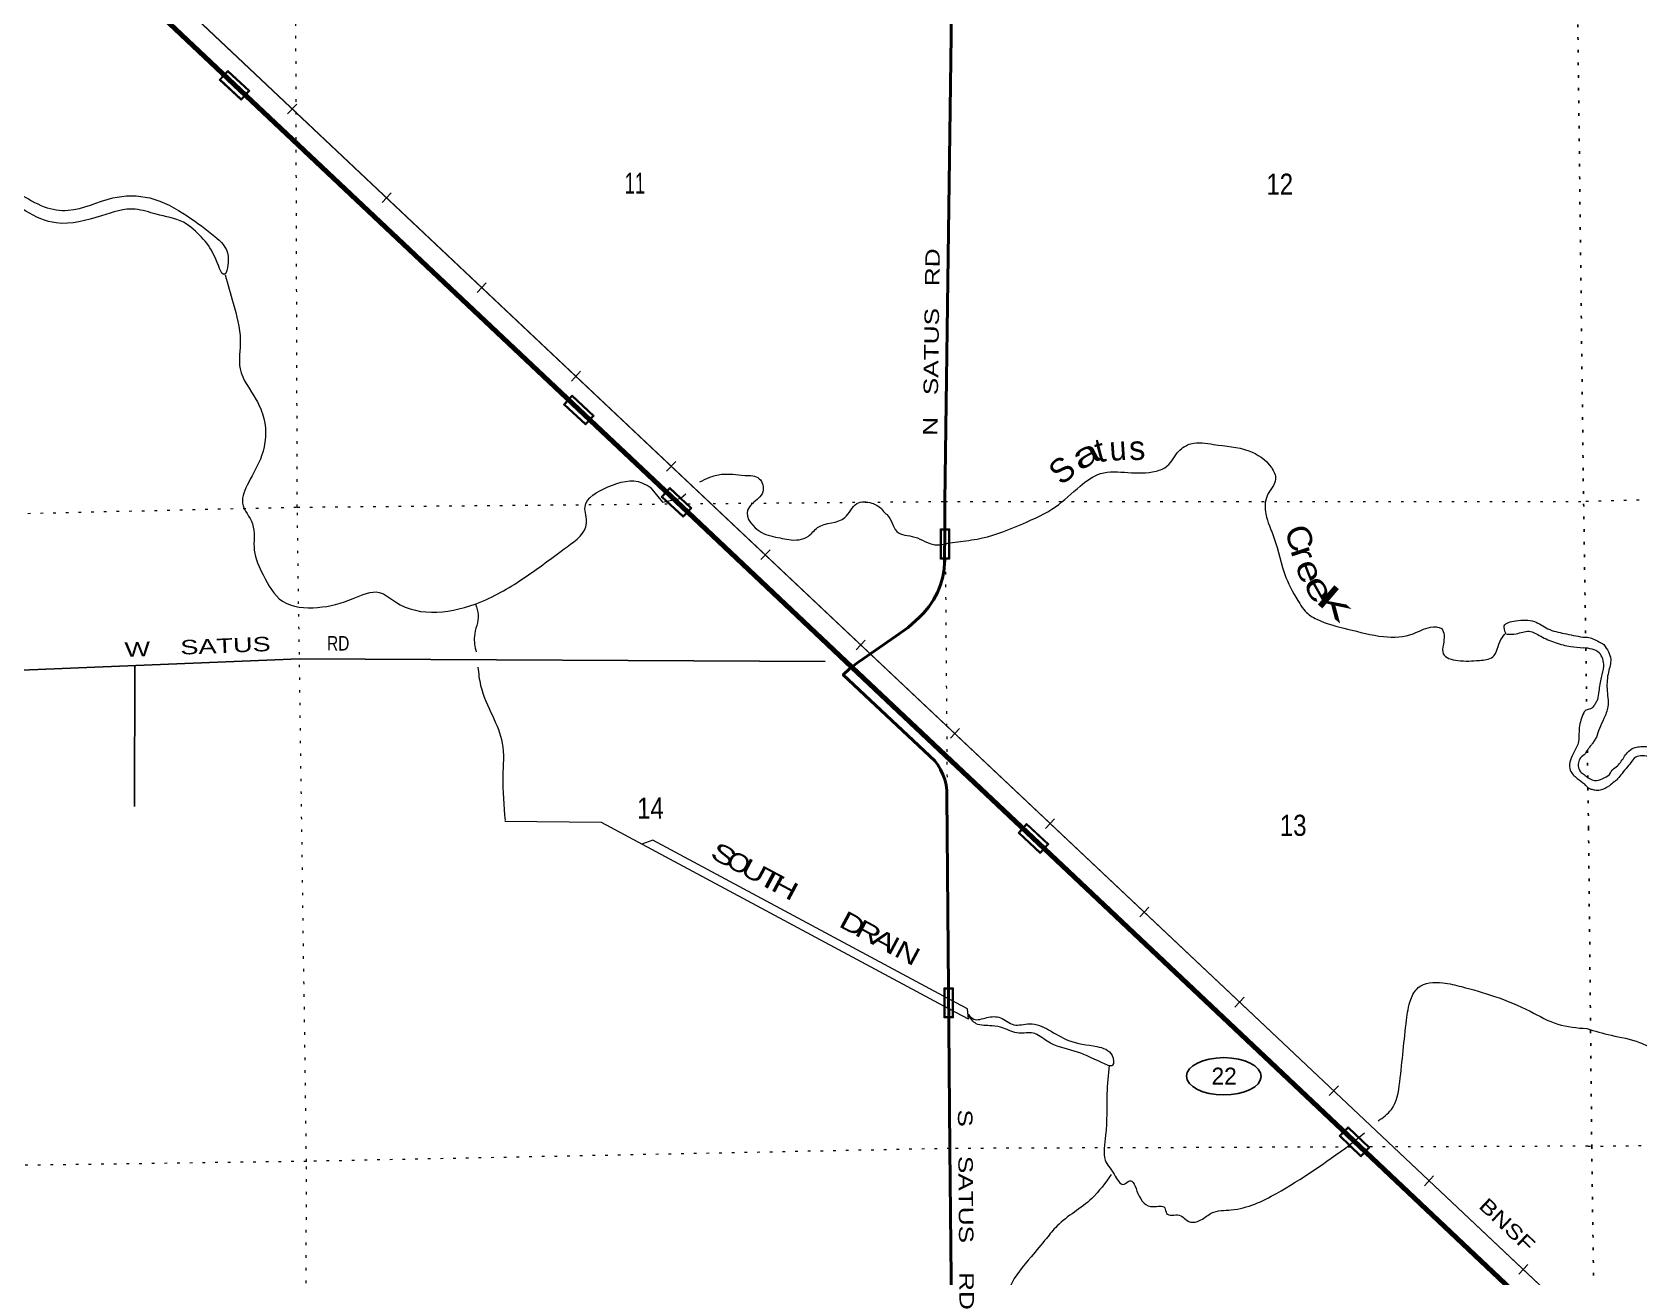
# Model space of a CAD drawing. Header units: feet. Extents: x -2 to 285336, y -549186 to -364975.
# Drawn here: x 209030 to 222346, y -454369 to -444054 of the extents above; entities that cross this region are included whole.
import ezdxf
from ezdxf.enums import TextEntityAlignment as Align

# ---------------------------------------------------------------- set-up
doc = ezdxf.new("R2010")
doc.units = ezdxf.units.FT
doc.header["$LTSCALE"] = 70
doc.linetypes.add('DOTTED', pattern=[1.5, 0.3, -1.2])
for name, color, linetype, lineweight in [('17', 7, 'Continuous', 25), ('23', 7, 'Continuous', 70), ('26', 7, 'Continuous', 40), ('27', 7, 'Continuous', 13), ('29', 7, 'Continuous', 25), ('34', 7, 'Continuous', 25), ('39', 7, 'Continuous', 13), ('41', 7, 'Continuous', 13), ('59', 7, 'Continuous', 13), ('6', 7, 'DOTTED', 25), ('61', 7, 'Continuous', 13), ('7', 7, 'DOTTED', 13)]:
    doc.layers.add(name, color=color, linetype=linetype, lineweight=lineweight)
doc.layers.add('30', color=7, linetype='Continuous')

msp = doc.modelspace()

# ---------------------------------------------------------------- linework, layer by layer
at = {"layer": '17'}
msp.add_ellipse((218906.19, -452706.74), major_axis=(-309.24, 1), ratio=0.500121, dxfattribs=at)
at = {"layer": '23'}
for points in [[(215822.62, -449315.2), (214465.74, -448035.47), (213654.34, -447270.21), (210801.47, -444579.57), (202763.74, -436998.91)], [(221941.38, -455088.06), (220084.79, -453335), (217420.77, -450822.47), (215822.62, -449315.2)]]:
    msp.add_lwpolyline(points, dxfattribs=at)
at = {"layer": '26'}
for points in [[(216594.48, -448170.08), (216595.16, -447943.44), (216666.33, -442657.95)], [(215822.62, -449315.2), (215865.08, -449282.13), (215880.09, -449271.95), (216189.23, -449060.02), (216290.85, -448986.06), (216384.18, -448901.88), (216417, -448867.68), (216461.26, -448815.12), (216499.78, -448758.22), (216532.15, -448697.6), (216558, -448633.93), (216577.06, -448567.91), (216589.11, -448500.26), (216592.06, -448448.4), (216594.48, -448170.08)], [(216623.89, -451973.33), (216610.61, -450382.59), (216609.64, -450337.08), (216603.91, -450291.91), (216593.5, -450247.6), (216578.51, -450204.61), (216559.11, -450163.43), (216535.52, -450124.5), (216511.24, -450092.16), (215751.6, -449380.46), (215805.77, -449328.32), (215822.62, -449315.2)], [(216670.66, -456785.93), (216635.01, -453304.75), (216623.89, -451973.33)]]:
    msp.add_lwpolyline(points, dxfattribs=at)
at = {"layer": '29'}
for p, q in [((205871.37, -449467), (211245.54, -449246.69)), ((209882.05, -449311.19), (209876.69, -450470.74)), ((211245.54, -449246.69), (215603.31, -449269.56))]:
    msp.add_line(p, q, dxfattribs=at)
at = {"layer": '34', "lineweight": 13}
msp.add_line((189982.25, -424700.1), (221936.8, -454825.73), dxfattribs=at)
at = {"layer": '34'}
for p, q in [((189983.09, -424699.39), (221937.47, -454824.26)), ((211147.34, -444730.92), (211223.21, -444650.44)), ((211929.29, -445464.53), (212005.17, -445384.05)), ((212717.55, -446211.26), (212793.42, -446130.77)), ((213499.5, -446944.87), (213575.38, -446864.39)), ((214287.76, -447691.6), (214363.63, -447611.11)), ((215069.71, -448425.21), (215145.59, -448344.73)), ((215857.97, -449171.94), (215933.84, -449091.45)), ((216639.92, -449905.55), (216715.8, -449825.07)), ((217428.18, -450652.27), (217504.05, -450571.79)), ((218210.13, -451385.89), (218286.01, -451305.4)), ((218998.39, -452132.61), (219074.27, -452052.13)), ((219780.34, -452866.23), (219856.22, -452785.74)), ((220568.6, -453612.95), (220644.48, -453532.47)), ((221350.55, -454346.57), (221426.43, -454266.08))]:
    msp.add_line(p, q, dxfattribs=at)
at = {"layer": '39'}
for p, q in [((214407.72, -447911.83), (214446.36, -447879.42)), ((221867.72, -450189.16), (221894.21, -450206.03)), ((219943.46, -453280.37), (220071.21, -453174.15))]:
    msp.add_line(p, q, dxfattribs=at)
for points in [[(214150.53, -447823.56), (214253.27, -447948.49), (214408.4, -447915.82)], [(212947.14, -450591.57), (213745.78, -450600.19), (216584.46, -452121.95), (216787.65, -452230.88)], [(216584.26, -452041.93), (214173.09, -450750.79), (214083.96, -450782.79)], [(216789.68, -452232.88), (216783.3, -452148.51), (216584.26, -452041.93)]]:
    msp.add_lwpolyline(points, dxfattribs=at)
for points in [[(197809.3, -442142.28), (197957.53, -442156.21), (198563.36, -442151.19), (198891.21, -442093.29), (199031.67, -441988.09), (199109.62, -441851.05), (199226, -441762.05), (199338.6, -441733.36), (199423.61, -441851.5), (199602.99, -441910.9), (199800.65, -442010.39), (199982.92, -442286.8), (200178.9, -442470.71), (200533.89, -442651.81), (201154.04, -442704.99), (201534.59, -442739.27), (201721.62, -442700.16), (201948.64, -442594.53), (202097.15, -442487.29), (202298.26, -442446.09), (202459.5, -442501.56), (202866.45, -442591.97), (203150.33, -442610.66), (203397.51, -442514.98), (203546.3, -442476.06), (203691.54, -442555.72), (203881.12, -442647.21), (203933.93, -442765.51), (203954.61, -442902.06), (204063.77, -443018.07), (204253.27, -443091.48), (204377.79, -443024.55), (204423.55, -442893.7), (204557.78, -442738.29), (204799.13, -442692.88), (205061.05, -442744.63), (205394.89, -442687.91), (205614.6, -442765.19), (205758.01, -442891.08), (205929.55, -443000.75), (206014.81, -443181.18), (206148.32, -443345.3), (206249.32, -443433.22), (206224.1, -443666.46), (206223.18, -443935.74), (206349.46, -444302.86), (206652.38, -444550.54), (207043.8, -444783.71), (207259.53, -444873.07), (207450.53, -444819.87), (207653.99, -444863.07), (208024.7, -444949.64), (208206.36, -445077.35), (208339.75, -445211.33), (208605.67, -445268.28), (208922.17, -445391.3), (209129.93, -445500.79), (209327.3, -445529.95), (209697.24, -445427.63), (210005.2, -445428.11), (210315.77, -445577.28), (210543.9, -445746.96), (210653.25, -445909.19), (210621.66, -446062.07), (210540.53, -445909.75), (210433.22, -445753.54), (210283.78, -445629.69), (210058.07, -445562.49), (209884.81, -445521.15), (209605.25, -445574.79), (209229.1, -445634.94), (208977.11, -445537.72), (208622.08, -445344.56), (208315.96, -445301.88), (208192.84, -445218.09), (208057.23, -445029.86), (207660.41, -444955.48), (207495.17, -444910.08), (207342.45, -444971.12), (207062.35, -444892.14), (206471.18, -444539.39), (206242.5, -444235.07), (206136.79, -443976.36), (206101.7, -443761.52), (206141.31, -443600.55), (206138.66, -443443.82), (206021.49, -443337.9), (205867.36, -443053.31), (205728.1, -442959.55), (205582.72, -442845.73)], [(210628.25, -446065.46), (210695.09, -446300.85), (210754.71, -446608.01), (210753.65, -446843.14), (210885.52, -447099.7), (210950.56, -447256.13), (210931.68, -447563.68), (210821.88, -447787.29), (210774.27, -447958.34), (210855.47, -448128.75), (210870.45, -448347.72), (210943.74, -448552.33), (211103.62, -448768.56), (211395.69, -448821.37), (211691.27, -448747.55), (211906.43, -448696.24), (212041.61, -448775.95), (212744.07, -448776.48), (213111.59, -448573.69), (213462.79, -448318.74), (213625.03, -448123), (213612.41, -447988.43), (213800.94, -447822.71), (214083.76, -447788.06), (214150.53, -447823.56)], [(216635.89, -448285.53), (216723.31, -448274.38), (216906.36, -448245.34), (217240, -448127.12), (217511.16, -447987.11), (217715.76, -447815.28), (217884.42, -447711.96), (218111.82, -447702.79), (218345.26, -447691.58), (218437.68, -447648.92), (218533.79, -447525.86), (218634.18, -447465.07), (218821.39, -447470.17), (219113.46, -447522.97), (219301.21, -447662.71), (219335.81, -447756.98), (219265.93, -447895.99), (219254.46, -448046.76), (219321.67, -448241.36), (219421.64, -448572.44), (219535.23, -448788.9), (219581.79, -448852.98), (219676.66, -448918.82), (219932.61, -448999.94), (220230.75, -449062.76), (220476.22, -449039.44), (220618.9, -448984.47), (220709.52, -448996.07), (220726.16, -449126.61), (220724.46, -449204.99), (220845.45, -449260.66), (221024.59, -449259.77), (221135.17, -449231.08), (221203.03, -449088.07), (221245.08, -449033.6)], [(214564.28, -447781.47), (214641.96, -447744.17), (214742.49, -447717.54), (214935.76, -447726.63), (215056.63, -447754.16), (215085.26, -447864.54), (214999.1, -447959.42), (214959.07, -448015.89), (215072.52, -448198.19), (215229.71, -448245.64), (215300.22, -448259.36), (215463.13, -448230.41), (215539.33, -448159.7), (215766.44, -448076.18), (215864.6, -447961.14), (215989.37, -447956.5), (216068.06, -448004.34), (216104.46, -448044.35), (216114.55, -448052.34), (216195.62, -448190.6), (216344.76, -448238.08), (216510.07, -448301.57), (216635.89, -448285.53)], [(212703.48, -448794.76), (212726.39, -448883.07), (212694.9, -449060.07), (212709.03, -449190.24)], [(221243.06, -449033.61), (221230.74, -448973.38), (221325.18, -448932.72), (221480.18, -448937.98), (221593.14, -448997.71), (221728.16, -449037.23), (221883.26, -449068.09)], [(221249.14, -449043.63), (221329.63, -449039.21), (221436.23, -449018.58), (221533.01, -449060.3), (221653.99, -449111.95), (221782.94, -449145.47), (221884.23, -449155.15)], [(221883.26, -449068.09), (221920.8, -449068.13), (221964.38, -449080.15), (222015.48, -449105.7), (222057.04, -449129.44)], [(222006.32, -449584.22), (222016.83, -449516.03), (222037.21, -449401.2), (222055.91, -449308.49), (222018.22, -449198.47), (221884.23, -449155.15)], [(222057.04, -449129.44), (222113.19, -449249.43), (222094.69, -449356.2), (222082.69, -449495.04), (222088.86, -449643.68), (222056.22, -449742.6), (222019.34, -449825.51), (221994.44, -449896.95)], [(212723.76, -449317.41), (212746.87, -449467.75), (212846.53, -449722.47), (212925.93, -449945.13), (212931.07, -450220.42), (212949.34, -450587.54)], [(221889.35, -449693.21), (221852.4, -449818.42), (221842.85, -449947.08), (221800.94, -450035.71), (221777.34, -450170.47), (221835.98, -450238.5), (221895.15, -450282.5)], [(222006.32, -449584.22), (221989.93, -449609.91), (221973.4, -449636.96), (221935.08, -449665.51), (221917.04, -449668.52), (221899.76, -449680.54), (221889.35, -449693.21)], [(221994.44, -449896.95), (221975.65, -449927.01), (221957.62, -449954.81), (221938.08, -449978.1), (221921.55, -450002.15), (221906.52, -450022.44), (221899.01, -450037.46), (221892.3, -450042.14)], [(221894.21, -450206.03), (221926.63, -450232.82), (221995.25, -450255.43), (222058.96, -450234.02), (222112.23, -450192.77), (222117.99, -450180.61), (222159.28, -450141.62), (222221.84, -450064.07), (222251.07, -450023.33), (222306.39, -449984.05), (222348.31, -449975.13), (222408.41, -449973.86), (222466.94, -449992.67), (222511.56, -450017.8), (222599.97, -450027.95), (222609.95, -450025.74), (222631.83, -450017.25), (222734.02, -450015.08), (222788.58, -450035.99), (222853.9, -450092.77), (222887.11, -450148.23), (222879.92, -450188.5), (222856.29, -450209.05), (222799.26, -450262.42), (222775.87, -450295.01), (222770.36, -450319.2), (222769.26, -450363.34), (222788.37, -450415.1), (222818.83, -450434.5), (222844.97, -450437.95), (222936.52, -450405.93), (222955.32, -450403.23), (223034.79, -450407.86), (223049.11, -450421.58), (223069.64, -450445.22), (223103.43, -450528.75), (223098.04, -450558.95), (223082.51, -450583.35), (223073.11, -450613.63), (223086.17, -450663.51), (223123.05, -450702.84), (223154.31, -450760.35), (223213.91, -450831.28), (223250.8, -450870.62), (223312.85, -450963.57), (223317.02, -450971.51), (223374.41, -451032.47), (223423.08, -451059.52), (223461.57, -451078.76), (223557.95, -451086.74), (223667.62, -451058.34), (223741.1, -451024.69), (223774.67, -450999.9), (223799.85, -450957.24), (223885.04, -450811.02), (223916.15, -450764.22), (223957.72, -450733.11), (223969.74, -450722.59), (224010.64, -450679.97), (224071.52, -450618.51), (224077.36, -450610.37), (224134.82, -450577.05), (224192.59, -450559.77), (224250.83, -450564.56), (224297.32, -450583.63), (224366.52, -450634.32), (224418.19, -450709.43), (224432.59, -450727.18), (224448.02, -450795.06), (224431.34, -450861.59), (224382.53, -450924.82), (224325.2, -450964.15), (224273.64, -450991.31), (224225.47, -450988.33), (224199.5, -450992.89), (224148.1, -451028.08), (224142.72, -451058.28), (224146.93, -451068.22), (224161.95, -451116.04), (224227.09, -451164.8), (224269.71, -451189.98), (224284.11, -451207.71), (224350.9, -451238.4), (224379.15, -451247.82), (224439.06, -451236.52), (224454.68, -451216.13), (224485.96, -451177.36), (224539.39, -451144.13), (224569.37, -451139.49), (224663.39, -451129.46), (224701.66, -451138.68), (224707.76, -451142.56), (224768.9, -451191.41), (224810.08, -451244.69), (224880.53, -451355.53), (224893.87, -451419.43), (224905.91, -451517.45)], [(221892.3, -450042.14), (221856.21, -450076.36), (221844.32, -450120.63), (221856.61, -450174.83), (221867.72, -450189.16)], [(222707.54, -450286.43), (222754.89, -450249.32), (222776.64, -450234.82), (222809.75, -450187.98), (222794.74, -450140.16), (222765.9, -450102.66), (222720.51, -450080.49), (222705.48, -450082), (222687.34, -450084.27), (222653.35, -450089), (222612.3, -450101.53), (222585.55, -450106.49), (222579.55, -450106.62), (222537.55, -450111.52), (222478.99, -450090.7), (222440.37, -450065.45), (222375.93, -450050.77), (222320.02, -450061.98), (222280.81, -450104.94), (222196.76, -450209.02), (222159.94, -450251.82), (222141.81, -450266.35), (222102.4, -450299.29), (222024.96, -450335.02), (221980.87, -450335.96), (221974.82, -450334.09), (221944.6, -450326.7), (221895.15, -450282.5)], [(220184.58, -453076.32), (220294.95, -452983.09), (220364.47, -452753.66), (220420.76, -452240.94), (220456.3, -452069.95), (220518.29, -451971.17), (220721.42, -451931.98), (220876.54, -451963.36), (221150.6, -452044.39), (221444.97, -452167.52), (221674.86, -452274.89), (221914.61, -452311.54)], [(216787.99, -452192.14), (216833.96, -452232.66), (216942.59, -452220.06), (217055.32, -452221.51), (217166.25, -452279.24), (217297.05, -452270.55), (217454.25, -452322.02), (217619.66, -452409.61), (217855.36, -452460.69), (217980.45, -452534.42), (217984.8, -452614.78), (217898.17, -452595.12), (217666.31, -452497.8), (217442.56, -452416.52), (217325.54, -452348.78), (217206.79, -452349.37), (217079.82, -452307.8), (216985.14, -452288.18), (216854.24, -452270.74), (216787.44, -452197.09)], [(221914.61, -452311.54), (222116.54, -452366.58), (222351.96, -452425.68), (222479.12, -452484.25), (222773.34, -452588.79), (223027.33, -452683.82), (223119.95, -452710.7), (223429.55, -452907.48), (223964.52, -453161.49), (224077.38, -453202.17), (224267.89, -453205.61), (224464.79, -453235.1), (224581.09, -453374.2), (224815.54, -453779.01), (224943.39, -454022.47), (225049.25, -454270.25), (225064.39, -454346.41), (225129.06, -454381.71), (225938.78, -454642.05), (226168.94, -454614.8), (226361.22, -454465.48), (226529.75, -454336.58), (226618.23, -454173.67)], [(217956.17, -452614.53), (217937.46, -452852.14), (217926.77, -453195.83), (217923.58, -453400.82), (217996.51, -453517.01), (218079.37, -453601), (218123.54, -453572.65), (218194.41, -453676.79), (218321.66, -453786.69), (218416.3, -453796.26), (218432.59, -453842.4), (218537.32, -453857.96), (218622.07, -453911.79), (218716.61, -453897.26), (218806.95, -453838.53), (218967.87, -453813.62), (219343.71, -453677.1), (219943.46, -453280.37)], [(217973.48, -453521.24), (217812.54, -453718.05), (217524.93, -453947), (217436.42, -454049.42), (217309.68, -454202.05), (217134.64, -454449.07), (217047.99, -454794.49), (216907.05, -455164.01), (216766.17, -455435.12), (216760.07, -455563.65), (216812.28, -455664.06), (216790.12, -455736.36), (216781.96, -455951.24), (216805.88, -456292.64), (216789.58, -456668.18), (216776.52, -456785.01)]]:
    msp.add_spline(points, degree=3, dxfattribs=at)
at = {"layer": '59'}
for points in [[(210650.34, -444370.61), (210833.87, -444540.36), (210762.58, -444617.44), (210579.04, -444447.69)], [(210822.56, -444540.8), (210650.78, -444381.91), (210590.35, -444447.24), (210762.13, -444606.13)], [(213616.68, -447309.22), (213432.99, -447139.65), (213504.21, -447062.49), (213687.9, -447232.07)], [(213444.28, -447139.19), (213504.66, -447073.79), (213676.6, -447232.52), (213616.22, -447297.92)], [(214313.59, -447827.27), (214496.66, -447997.52), (214425.15, -448074.41), (214242.09, -447904.16)], [(214485.36, -447997.93), (214314, -447838.57), (214253.39, -447903.75), (214424.74, -448063.11)], [(217272.3, -450612.4), (217455.13, -450782.91), (217383.51, -450859.7), (217200.68, -450689.19)], [(217211.99, -450688.79), (217272.69, -450623.71), (217443.81, -450783.3), (217383.11, -450848.38)], [(219935.96, -453124.08), (220115.73, -453297.82), (220042.76, -453373.32), (219862.99, -453199.59)], [(220104.41, -453298.01), (219936.15, -453135.39), (219874.3, -453199.39), (220042.56, -453362)]]:
    msp.add_lwpolyline(points, close=True, dxfattribs=at)
at = {"layer": '6'}
for p, q in [((221906.85, -449160.15), (221914.51, -449667.74)), ((221919.6, -450004.43), (221923.01, -450230.02)), ((221955.89, -453286.56), (222003.69, -456735.18))]:
    msp.add_line(p, q, dxfattribs=at)
for points in [[(221798.94, -439768.52), (221823.09, -442520.22), (221885.61, -447753.12), (221905.45, -449067)], [(221924.31, -450316.43), (221929.31, -450647.54), (221955.89, -453286.56)]]:
    msp.add_lwpolyline(points, dxfattribs=at)
at = {"layer": '61'}
for p, q in [((216632.82, -448170.47), (216632.82, -448420.47)), ((216632.82, -448420.47), (216557.82, -448420.47)), ((216663.37, -451972.95), (216663.37, -452222.95)), ((216663.37, -452222.95), (216588.37, -452222.95))]:
    msp.add_line(p, q, dxfattribs=at)
for points in [[(216557.82, -448420.47), (216557.82, -448170.47), (216632.82, -448170.47)], [(216588.37, -452222.95), (216588.37, -451972.95), (216663.37, -451972.95)]]:
    msp.add_lwpolyline(points, dxfattribs=at)
for points in [[(216565.82, -448412.47), (216565.82, -448178.47), (216624.82, -448178.47), (216624.82, -448412.47)], [(216596.37, -452214.95), (216596.37, -451980.95), (216655.37, -451980.95), (216655.37, -452214.95)]]:
    msp.add_lwpolyline(points, close=True, dxfattribs=at)
at = {"layer": '7'}
for p, q in [((222662.84, -447925.41), (221872.59, -447943.92)), ((216598.71, -448421.44), (216625.1, -451971.23)), ((221924.02, -453285.66), (220112.28, -453292.19)), ((221924.02, -453285.66), (226635.78, -453236.94))]:
    msp.add_line(p, q, dxfattribs=at)
for points in [[(211293.32, -456835.84), (211303.59, -453411.66), (211227.27, -447990.25), (211211.78, -442679.06), (211288.9, -437373.44), (211184.8, -432048.63), (211174.78, -430477.23)], [(216612.19, -432899.84), (216646.53, -437276.45), (216666.33, -442657.95), (216595.16, -447943.44), (216596.84, -448168.9)], [(197477.91, -448283.48), (200532.21, -448196.19), (205845.6, -448113.49), (211227.27, -447990.25), (214300.42, -447963.45)], [(214463.46, -447962.03), (216595.16, -447943.44), (221872.59, -447943.92)], [(216626.98, -452223.63), (216635.01, -453304.75), (216670.66, -456785.93)], [(219959.02, -453292.74), (216635.01, -453304.75), (211303.59, -453411.66), (205921.73, -453486.67), (200598.33, -453585.5), (200453.43, -453588.53)]]:
    msp.add_lwpolyline(points, dxfattribs=at)

# ---------------------------------------------------------------- texts
at = {"layer": '17'}
msp.add_text('22', height=140, dxfattribs=at).set_placement((218909.09, -452775.05), align=Align.CENTER)
at = {"layer": '27', "width": 1.35}
for s, rotation, p in [('N   SATUS   RD', 89.229, (216532.48, -447399.44)), ('S    SATUS    RD', 270.478, (216702.31, -452981.5))]:
    msp.add_text(s, height=120, rotation=rotation, dxfattribs=at).set_placement(p)
at = {"layer": '30'}
for s, rotation, width, p in [('W    SATUS', 2.347, 1.4, (209798.91, -449231.65)), ('RD', 359.699, 0.8, (211473.03, -449177.73))]:
    msp.add_text(s, height=120, rotation=rotation, dxfattribs=dict(at, width=width)).set_placement(p)
at = {"layer": '34', "width": 1.3}
msp.add_text('BNSF', height=120, rotation=316.687, dxfattribs=at).set_placement((221011.49, -453790.73))
at = {"layer": '41'}
for s, rotation, p in [('t', 14.661, (217867.88, -447624.36)), ('s', 2.718, (218125.27, -447602.08)), ('S', 40.378, (217561.54, -447815.8))]:
    msp.add_text(s, height=200, rotation=rotation, dxfattribs=at).set_placement(p)
for s, height, rotation, width, p in [('u', 200, 4.079, 0.95, (217964.8, -447607.07)), ('a', 200, 27.774, 1.5, (217708.43, -447691.15)), ('C', 200, 290.014, 1.1, (219404.05, -448179.93)), ('r', 200, 288.038, 1.3, (219455.98, -448346.03)), ('e', 200, 291.462, 1.25, (219492.61, -448467.93)), ('e', 200, 299.47, 1.45, (219558.31, -448621.31)), ('k', 200, 319.437, 2.1, (219656.92, -448772.29)), ('S', 150, 331.832, 1.5, (214638.93, -450889.07)), ('O', 150, 331.832, 1.2, (214768.53, -450958.47)), ('U', 150, 331.832, 1.35, (214890.85, -451025.42)), ('T', 150, 331.832, 1.65, (215024.1, -451095.72)), ('H', 150, 331.832, 1.45, (215142.75, -451158.86)), ('D', 150, 331.832, 1.4, (215705.91, -451460.42)), ('R', 150, 331.832, 1.4, (215837.59, -451530.93)), ('A', 150, 331.832, 1.4, (215973.43, -451603.67)), ('I', 150, 331.832, 1.2, (216106.7, -451675.31)), ('N', 150, 331.832, 1.35, (216164.45, -451704.79))]:
    msp.add_text(s, height=height, rotation=rotation, dxfattribs=dict(at, width=width)).set_placement(p)
at = {"layer": '7'}
for s, width, p in [('11', 0.65, (213941.17, -445393.01)), ('12', 0.85, (219260.01, -445401.83)), ('14', 0.85, (214044.21, -450571.85)), ('13', 0.85, (219371.35, -450714.95))]:
    msp.add_text(s, height=175, rotation=0.285, dxfattribs=dict(at, width=width)).set_placement(p)

doc.saveas('drawing.dxf')
